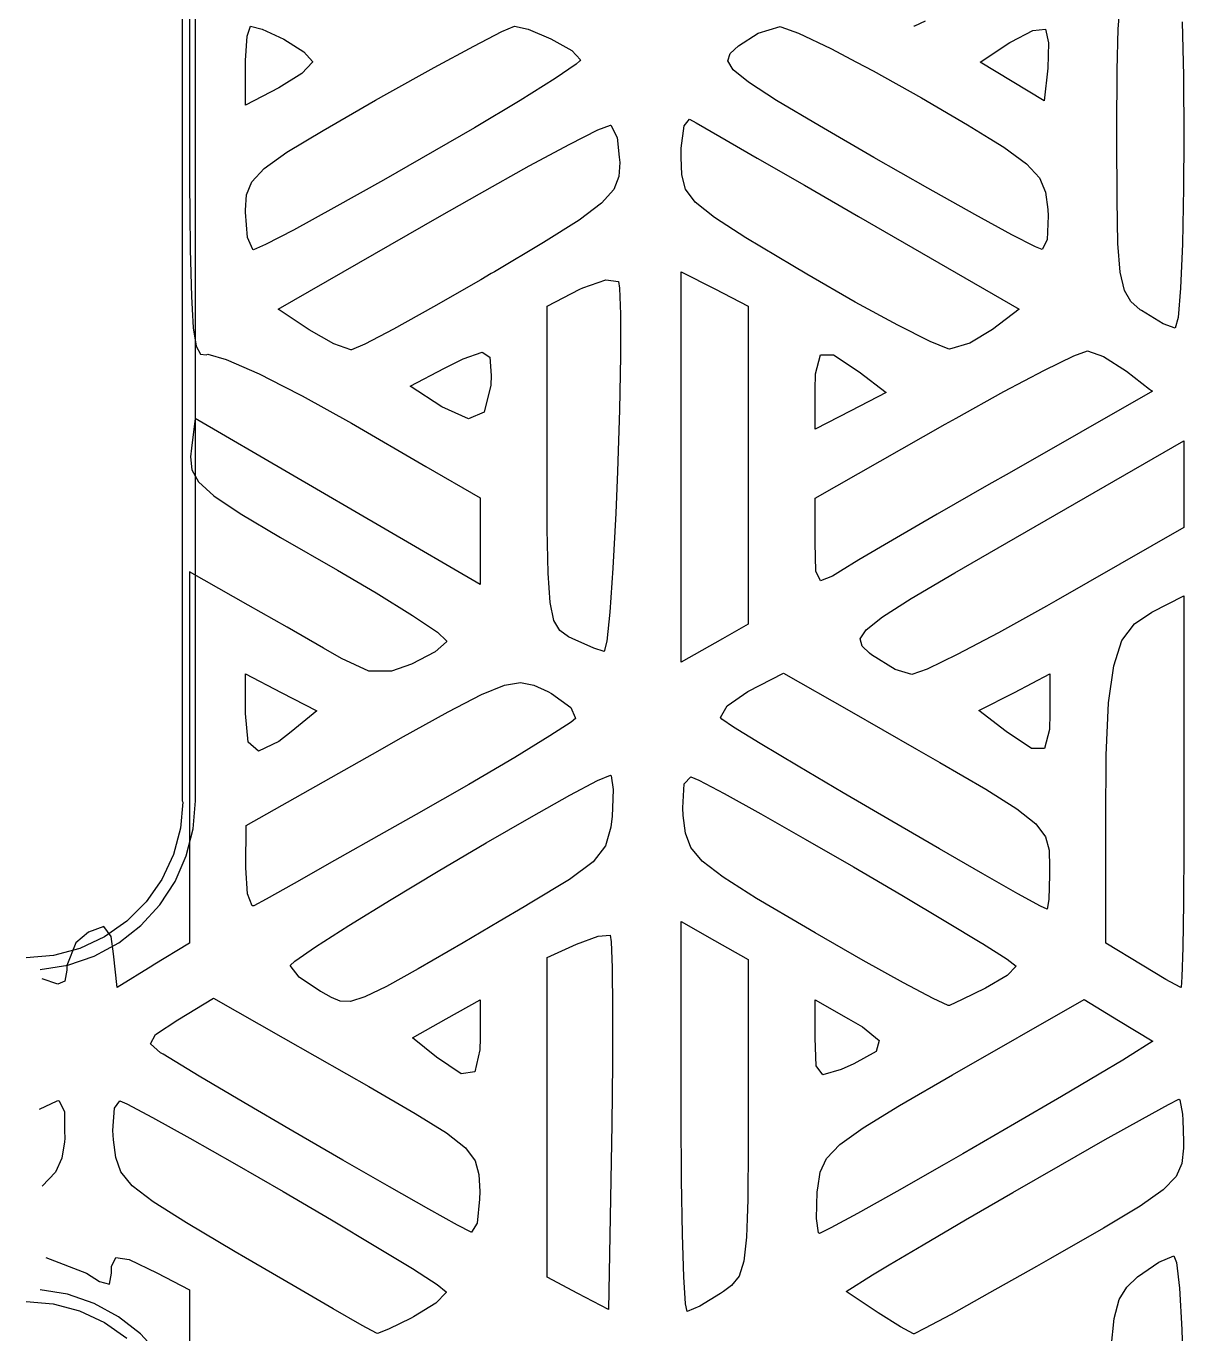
# Model space of a CAD drawing. Header units: millimetres. Extents: x 38 to 487, y 14 to 137.
# Drawn here: x 50.73 to 59.59, y 73.95 to 83.95 of the extents above; entities that cross this region are included whole.
import ezdxf

# ---------------------------------------------------------------- set-up
doc = ezdxf.new("R2010")
doc.units = ezdxf.units.MM
doc.layers.add('BLACK', color=20, linetype='Continuous')

msp = doc.modelspace()

# ---------------------------------------------------------------- linework, layer by layer
at = {"layer": 'BLACK', "linetype": 'Continuous'}
for p, q in [((51.925, 113.609), (51.925, 78.024)), ((51.925, 113.609), (51.925, 78.024)), ((52.025, 78.024), (52.025, 113.609)), ((52.025, 78.024), (52.025, 113.609)), ((51.981, 84.797), (51.981, 83.094)), ((59.089, 83.933), (59.108, 84.143)), ((57.613, 83.992), (57.531, 83.952)), ((59.579, 83.985), (59.589, 83.573)), ((52.409, 83.691), (52.422, 83.876)), ((52.422, 83.876), (52.447, 83.952)), ((52.447, 83.952), (52.535, 83.931)), ((52.535, 83.931), (52.701, 83.853)), ((54.157, 83.801), (54.372, 83.911)), ((54.372, 83.911), (54.468, 83.952)), ((54.468, 83.952), (54.572, 83.929)), ((54.572, 83.929), (54.747, 83.856)), ((56.182, 83.802), (56.333, 83.899)), ((56.333, 83.899), (56.502, 83.95)), ((56.502, 83.95), (56.507, 83.949)), ((56.507, 83.949), (56.643, 83.9)), ((56.643, 83.9), (56.89, 83.782)), ((57.531, 83.952), (57.526, 83.953)), ((58.27, 83.833), (58.437, 83.919)), ((58.437, 83.919), (58.532, 83.929)), ((58.532, 83.929), (58.556, 83.825)), ((59.081, 83.616), (59.089, 83.933)), ((52.701, 83.853), (52.855, 83.757)), ((53.853, 83.637), (54.157, 83.801)), ((54.747, 83.856), (54.906, 83.766)), ((54.906, 83.766), (54.974, 83.695)), ((56.12, 83.744), (56.182, 83.802)), ((56.89, 83.782), (57.087, 83.678)), ((58.034, 83.678), (58.26, 83.827)), ((58.26, 83.827), (58.27, 83.833)), ((58.556, 83.825), (58.551, 83.632)), ((52.409, 83.65), (52.409, 83.691)), ((52.921, 83.677), (52.839, 83.59)), ((52.855, 83.757), (52.922, 83.683)), ((52.922, 83.683), (52.921, 83.677)), ((54.939, 83.661), (54.779, 83.552)), ((54.967, 83.688), (54.939, 83.661)), ((54.974, 83.695), (54.967, 83.688)), ((56.1, 83.688), (56.12, 83.744)), ((56.141, 83.619), (56.1, 83.688)), ((57.087, 83.678), (57.214, 83.611)), ((58.523, 83.381), (58.034, 83.678)), ((52.409, 83.348), (52.409, 83.65)), ((52.839, 83.59), (52.665, 83.481)), ((53.49, 83.435), (53.853, 83.637)), ((56.26, 83.524), (56.141, 83.619)), ((57.214, 83.611), (57.583, 83.404)), ((58.551, 83.632), (58.523, 83.381)), ((59.079, 83.16), (59.081, 83.616)), ((59.589, 83.573), (59.592, 83.096)), ((52.665, 83.481), (52.409, 83.348)), ((54.779, 83.552), (54.511, 83.385)), ((56.474, 83.385), (56.26, 83.524)), ((53.002, 83.155), (53.403, 83.386)), ((53.403, 83.386), (53.49, 83.435)), ((54.511, 83.385), (54.162, 83.176)), ((56.803, 83.19), (56.474, 83.385)), ((57.583, 83.404), (57.936, 83.199)), ((54.162, 83.176), (53.754, 82.939)), ((54.891, 83.05), (55.107, 83.159)), ((55.107, 83.159), (55.202, 83.195)), ((55.202, 83.195), (55.205, 83.194)), ((55.205, 83.194), (55.254, 83.101)), ((55.745, 83.018), (55.768, 83.19)), ((55.768, 83.19), (55.808, 83.242)), ((55.808, 83.242), (55.859, 83.212)), ((55.859, 83.212), (56.041, 83.108)), ((57.22, 82.949), (56.803, 83.19)), ((57.936, 83.199), (58.102, 83.096)), ((59.079, 83.096), (59.079, 83.16)), ((51.981, 83.094), (51.981, 82.74)), ((52.726, 82.988), (53.002, 83.155)), ((55.254, 83.101), (55.27, 82.95)), ((56.041, 83.108), (56.325, 82.944)), ((58.102, 83.096), (58.213, 83.028)), ((59.081, 82.623), (59.079, 83.096)), ((59.592, 83.096), (59.59, 82.715)), ((52.552, 82.864), (52.726, 82.988)), ((54.58, 82.883), (54.891, 83.05)), ((55.744, 82.95), (55.745, 83.018)), ((58.213, 83.028), (58.388, 82.9)), ((52.457, 82.762), (52.552, 82.864)), ((53.754, 82.939), (53.465, 82.775)), ((54.199, 82.671), (54.58, 82.883)), ((55.274, 82.91), (55.266, 82.803)), ((55.27, 82.95), (55.274, 82.91)), ((55.748, 82.814), (55.744, 82.95)), ((56.325, 82.944), (56.688, 82.736)), ((57.632, 82.714), (57.22, 82.949)), ((58.388, 82.9), (58.486, 82.792)), ((52.417, 82.663), (52.457, 82.762)), ((53.465, 82.775), (53.086, 82.563)), ((55.266, 82.803), (55.228, 82.702)), ((55.776, 82.706), (55.748, 82.814)), ((58.486, 82.792), (58.532, 82.683)), ((51.981, 82.74), (51.983, 82.53)), ((52.409, 82.545), (52.417, 82.663)), ((53.895, 82.497), (54.199, 82.671)), ((55.228, 82.702), (55.134, 82.598)), ((55.852, 82.605), (55.776, 82.706)), ((56.688, 82.736), (57.102, 82.497)), ((57.993, 82.512), (57.632, 82.714)), ((58.532, 82.683), (58.55, 82.551)), ((59.59, 82.715), (59.581, 82.287)), ((53.086, 82.563), (52.776, 82.393)), ((55.134, 82.598), (54.962, 82.469)), ((55.998, 82.488), (55.852, 82.605)), ((59.088, 82.29), (59.081, 82.623)), ((51.983, 82.53), (51.985, 82.243)), ((52.409, 82.53), (52.409, 82.545)), ((52.425, 82.336), (52.409, 82.53)), ((52.659, 81.787), (53.895, 82.497)), ((54.962, 82.469), (54.689, 82.297)), ((56.239, 82.333), (55.998, 82.488)), ((57.102, 82.497), (58.332, 81.788)), ((58.276, 82.357), (57.993, 82.512)), ((58.553, 82.501), (58.546, 82.317)), ((58.55, 82.551), (58.553, 82.501)), ((52.776, 82.393), (52.563, 82.282)), ((52.464, 82.243), (52.425, 82.336)), ((52.563, 82.282), (52.471, 82.241)), ((54.689, 82.297), (54.315, 82.074)), ((56.598, 82.119), (56.239, 82.333)), ((58.457, 82.264), (58.276, 82.357)), ((58.507, 82.244), (58.457, 82.264)), ((58.546, 82.317), (58.507, 82.244)), ((59.105, 82.07), (59.088, 82.29)), ((59.581, 82.287), (59.567, 81.947)), ((51.985, 82.243), (51.994, 81.885)), ((52.471, 82.241), (52.464, 82.243)), ((54.29, 82.06), (54.209, 82.012)), ((54.315, 82.074), (54.29, 82.06)), ((55.744, 79.085), (55.744, 82.074)), ((55.744, 82.074), (56.001, 81.942)), ((56.706, 82.056), (56.598, 82.119)), ((59.137, 81.931), (59.105, 82.07)), ((54.209, 82.012), (53.847, 81.804)), ((54.991, 81.95), (55.168, 82.012)), ((55.168, 82.012), (55.264, 82)), ((55.264, 82), (55.273, 81.949)), ((57.077, 81.842), (56.706, 82.056)), ((51.994, 81.885), (52, 81.787)), ((54.718, 81.809), (54.969, 81.939)), ((54.969, 81.939), (54.991, 81.95)), ((55.273, 81.949), (55.279, 81.749)), ((56.001, 81.942), (56.257, 81.809)), ((59.187, 81.846), (59.137, 81.931)), ((59.567, 81.947), (59.548, 81.723)), ((52, 81.787), (52.008, 81.645)), ((52.897, 81.63), (52.659, 81.787)), ((53.847, 81.804), (53.542, 81.634)), ((54.718, 80.584), (54.718, 81.809)), ((56.257, 81.809), (56.257, 80.868)), ((57.402, 81.665), (57.077, 81.842)), ((58.332, 81.788), (58.128, 81.632)), ((59.259, 81.783), (59.187, 81.846)), ((59.269, 81.776), (59.259, 81.783)), ((59.433, 81.676), (59.269, 81.776)), ((55.279, 81.749), (55.279, 81.428)), ((57.649, 81.54), (57.402, 81.665)), ((59.526, 81.642), (59.433, 81.676)), ((59.548, 81.723), (59.526, 81.642)), ((52.008, 81.645), (52.031, 81.505)), ((53.085, 81.523), (52.897, 81.63)), ((53.542, 81.634), (53.323, 81.52)), ((58.128, 81.632), (57.954, 81.526)), ((52.031, 81.505), (52.063, 81.443)), ((53.216, 81.477), (53.085, 81.523)), ((53.221, 81.477), (53.216, 81.477)), ((53.323, 81.52), (53.221, 81.477)), ((54.076, 81.408), (54.221, 81.459)), ((54.221, 81.459), (54.279, 81.419)), ((57.787, 81.484), (57.649, 81.54)), ((57.797, 81.482), (57.787, 81.484)), ((57.954, 81.526), (57.797, 81.482)), ((58.749, 81.43), (58.855, 81.469)), ((58.855, 81.469), (58.976, 81.426)), ((52.063, 81.443), (52.107, 81.439)), ((52.107, 81.439), (52.119, 81.442)), ((52.119, 81.442), (52.261, 81.403)), ((52.261, 81.403), (52.512, 81.293)), ((53.933, 81.335), (54.076, 81.408)), ((54.279, 81.419), (54.289, 81.279)), ((55.279, 81.428), (55.271, 81.017)), ((56.773, 81.293), (56.81, 81.438)), ((56.81, 81.438), (56.911, 81.439)), ((56.911, 81.439), (57.106, 81.308)), ((58.525, 81.32), (58.749, 81.43)), ((58.976, 81.426), (59.152, 81.313)), ((52.512, 81.293), (52.697, 81.199)), ((53.669, 81.199), (53.933, 81.335)), ((54.289, 81.279), (54.287, 81.206)), ((56.77, 81.17), (56.773, 81.293)), ((57.106, 81.308), (57.313, 81.149)), ((58.215, 81.156), (58.525, 81.32)), ((59.152, 81.313), (59.33, 81.176)), ((52.697, 81.199), (52.842, 81.125)), ((53.912, 81.039), (53.669, 81.199)), ((54.287, 81.206), (54.237, 81)), ((56.77, 80.868), (56.77, 81.17)), ((59.352, 81.159), (58.254, 80.533)), ((59.33, 81.176), (59.352, 81.159)), ((52.842, 81.125), (53.219, 80.915)), ((57.313, 81.149), (57.042, 81.009)), ((57.849, 80.953), (58.215, 81.156)), ((54.116, 80.947), (53.912, 81.039)), ((54.237, 81), (54.116, 80.947)), ((55.271, 81.017), (55.256, 80.546)), ((57.042, 81.009), (56.77, 80.868)), ((52.024, 80.95), (51.995, 80.723)), ((54.205, 79.681), (52.024, 80.95)), ((53.219, 80.915), (53.788, 80.584)), ((56.257, 80.868), (56.257, 80.593)), ((56.77, 80.34), (57.765, 80.906)), ((57.765, 80.906), (57.849, 80.953)), ((58.303, 80.037), (59.592, 80.779)), ((59.592, 80.779), (59.592, 80.117)), ((51.995, 80.723), (51.988, 80.656)), ((51.988, 80.656), (51.997, 80.558)), ((51.997, 80.558), (52.049, 80.465)), ((53.788, 80.584), (54.205, 80.343)), ((54.719, 80.103), (54.718, 80.584)), ((56.257, 80.593), (56.256, 79.998)), ((52.049, 80.465), (52.165, 80.36)), ((55.256, 80.546), (55.243, 80.226)), ((58.254, 80.533), (58.099, 80.445)), ((52.165, 80.36), (52.368, 80.223)), ((58.099, 80.445), (57.705, 80.219)), ((54.205, 80.343), (54.205, 79.681)), ((56.77, 79.998), (56.77, 80.34)), ((52.368, 80.223), (52.677, 80.039)), ((55.243, 80.226), (55.22, 79.804)), ((57.705, 80.219), (57.362, 80.02)), ((54.725, 79.766), (54.719, 80.103)), ((59.592, 80.117), (58.612, 79.554)), ((52.677, 80.039), (53.114, 79.789)), ((56.256, 79.998), (56.256, 79.376)), ((56.776, 79.783), (56.77, 79.998)), ((57.362, 80.02), (57.104, 79.868)), ((57.839, 79.769), (58.303, 80.037)), ((57.104, 79.868), (56.963, 79.782)), ((52.43, 79.522), (51.981, 79.777)), ((51.981, 79.777), (51.981, 76.936)), ((53.114, 79.789), (53.409, 79.617)), ((54.74, 79.543), (54.725, 79.766)), ((55.22, 79.804), (55.197, 79.468)), ((56.811, 79.708), (56.776, 79.783)), ((56.963, 79.782), (56.903, 79.743)), ((57.505, 79.572), (57.839, 79.769)), ((56.903, 79.743), (56.811, 79.708)), ((53.409, 79.617), (53.688, 79.444)), ((57.285, 79.432), (57.505, 79.572)), ((59.347, 79.468), (59.592, 79.594)), ((59.592, 79.594), (59.592, 78.095)), ((52.727, 79.353), (52.43, 79.522)), ((54.769, 79.406), (54.74, 79.543)), ((55.197, 79.468), (55.174, 79.247)), ((58.542, 79.514), (58.174, 79.31)), ((58.612, 79.554), (58.542, 79.514)), ((59.214, 79.378), (59.347, 79.468)), ((53.688, 79.444), (53.878, 79.315)), ((54.815, 79.328), (54.769, 79.406)), ((56.256, 79.376), (56.06, 79.264)), ((57.161, 79.334), (57.285, 79.432)), ((59.118, 79.251), (59.214, 79.378)), ((53.007, 79.193), (52.727, 79.353)), ((53.878, 79.315), (53.948, 79.249)), ((54.882, 79.281), (54.815, 79.328)), ((54.91, 79.267), (54.882, 79.281)), ((55.076, 79.193), (54.91, 79.267)), ((56.06, 79.264), (55.744, 79.085)), ((57.115, 79.264), (57.161, 79.334)), ((57.13, 79.209), (57.115, 79.264)), ((58.174, 79.31), (57.858, 79.144)), ((53.144, 79.114), (53.007, 79.193)), ((53.86, 79.164), (53.679, 79.071)), ((53.947, 79.242), (53.86, 79.164)), ((53.948, 79.249), (53.947, 79.242)), ((55.154, 79.168), (55.076, 79.193)), ((55.174, 79.247), (55.154, 79.168)), ((57.187, 79.154), (57.13, 79.209)), ((59.055, 79.059), (59.118, 79.251)), ((53.352, 79.016), (53.144, 79.114)), ((53.679, 79.071), (53.526, 79.018)), ((57.201, 79.143), (57.187, 79.154)), ((57.381, 79.03), (57.201, 79.143)), ((57.858, 79.144), (57.626, 79.032)), ((59.016, 78.775), (59.055, 79.059)), ((52.409, 78.694), (52.409, 78.996)), ((52.409, 78.996), (52.682, 78.854)), ((53.526, 79.018), (53.352, 79.016)), ((56.254, 78.862), (56.528, 79.003)), ((56.528, 79.003), (57.031, 78.715)), ((57.51, 78.991), (57.381, 79.03)), ((57.626, 79.032), (57.51, 78.991)), ((58.295, 78.855), (58.566, 78.996)), ((58.566, 78.996), (58.566, 78.694)), ((54.216, 78.839), (54.391, 78.91)), ((54.391, 78.91), (54.514, 78.931)), ((54.514, 78.931), (54.615, 78.911)), ((54.615, 78.911), (54.722, 78.861)), ((54.722, 78.861), (54.751, 78.845)), ((56.095, 78.753), (56.254, 78.862)), ((58.023, 78.715), (58.295, 78.855)), ((52.682, 78.854), (52.956, 78.713)), ((53.961, 78.706), (54.216, 78.839)), ((54.751, 78.845), (54.899, 78.738)), ((58.998, 78.373), (59.016, 78.775)), ((52.43, 78.473), (52.409, 78.694)), ((52.956, 78.713), (52.758, 78.553)), ((53.596, 78.504), (53.961, 78.706)), ((54.899, 78.738), (54.933, 78.663)), ((54.936, 78.656), (54.901, 78.627)), ((54.933, 78.663), (54.936, 78.656)), ((56.046, 78.663), (56.095, 78.753)), ((56.055, 78.649), (56.046, 78.663)), ((57.031, 78.715), (57.546, 78.42)), ((58.231, 78.556), (58.023, 78.715)), ((58.566, 78.694), (58.563, 78.571)), ((54.901, 78.627), (54.739, 78.521)), ((56.144, 78.589), (56.055, 78.649)), ((56.349, 78.464), (56.144, 78.589)), ((58.425, 78.425), (58.231, 78.556)), ((58.563, 78.571), (58.526, 78.426)), ((52.508, 78.405), (52.43, 78.473)), ((52.664, 78.48), (52.508, 78.405)), ((52.758, 78.553), (52.664, 78.48)), ((53.439, 78.415), (53.596, 78.504)), ((54.739, 78.521), (54.47, 78.357)), ((56.639, 78.291), (56.349, 78.464)), ((52.413, 77.837), (53.439, 78.415)), ((54.47, 78.357), (54.119, 78.151)), ((57.546, 78.42), (57.723, 78.318)), ((58.526, 78.426), (58.425, 78.425)), ((58.994, 77.868), (58.998, 78.373)), ((56.984, 78.087), (56.639, 78.291)), ((57.723, 78.318), (58.077, 78.113)), ((54.891, 78.068), (55.103, 78.18)), ((55.103, 78.18), (55.202, 78.222)), ((55.202, 78.222), (55.209, 78.217)), ((55.209, 78.217), (55.223, 78.111)), ((55.756, 77.97), (55.768, 78.155)), ((55.768, 78.155), (55.819, 78.209)), ((55.819, 78.209), (55.879, 78.182)), ((55.879, 78.182), (56.072, 78.081)), ((54.119, 78.151), (53.714, 77.92)), ((54.597, 77.903), (54.891, 78.068)), ((55.223, 78.111), (55.217, 77.97)), ((56.072, 78.081), (56.353, 77.925)), ((57.356, 77.87), (56.984, 78.087)), ((58.077, 78.113), (58.314, 77.963)), ((59.592, 78.095), (59.592, 78.093)), ((59.592, 78.093), (59.592, 77.673)), ((51.929, 78.015), (51.911, 77.816)), ((51.929, 78.015), (51.911, 77.816)), ((51.925, 78.024), (51.929, 78.015)), ((51.925, 78.024), (51.929, 78.015)), ((52.007, 77.811), (52.025, 78.024)), ((52.007, 77.811), (52.025, 78.024)), ((55.217, 77.97), (55.215, 77.907)), ((55.76, 77.913), (55.756, 77.97)), ((58.314, 77.963), (58.458, 77.849)), ((53.714, 77.92), (53.469, 77.782)), ((54.252, 77.703), (54.597, 77.903)), ((55.215, 77.907), (55.205, 77.822)), ((55.776, 77.778), (55.76, 77.913)), ((56.353, 77.925), (56.694, 77.732)), ((57.722, 77.657), (57.356, 77.87)), ((58.994, 76.936), (58.994, 77.868)), ((51.911, 77.816), (51.857, 77.613)), ((51.911, 77.816), (51.857, 77.613)), ((51.955, 77.603), (52.007, 77.811)), ((51.955, 77.603), (52.007, 77.811)), ((52.411, 77.511), (52.413, 77.837)), ((53.469, 77.782), (53.091, 77.568)), ((55.205, 77.822), (55.165, 77.68)), ((55.817, 77.668), (55.776, 77.778)), ((58.458, 77.849), (58.533, 77.75)), ((53.884, 77.486), (54.252, 77.703)), ((55.165, 77.68), (55.071, 77.558)), ((55.905, 77.563), (55.817, 77.668)), ((56.694, 77.732), (57.063, 77.519)), ((58.054, 77.466), (57.722, 77.657)), ((58.533, 77.75), (58.561, 77.646)), ((59.592, 77.673), (59.589, 77.243)), ((51.857, 77.613), (51.769, 77.424)), ((51.857, 77.613), (51.769, 77.424)), ((51.869, 77.407), (51.955, 77.603)), ((51.869, 77.407), (51.955, 77.603)), ((53.091, 77.568), (52.781, 77.393)), ((55.071, 77.558), (54.889, 77.424)), ((56.065, 77.44), (55.905, 77.563)), ((58.561, 77.646), (58.565, 77.516)), ((52.424, 77.313), (52.411, 77.511)), ((53.523, 77.269), (53.884, 77.486)), ((57.063, 77.519), (57.432, 77.303)), ((58.322, 77.314), (58.054, 77.466)), ((58.565, 77.458), (58.558, 77.271)), ((58.565, 77.516), (58.565, 77.458)), ((51.769, 77.424), (51.649, 77.253)), ((51.769, 77.424), (51.649, 77.253)), ((51.752, 77.228), (51.869, 77.407)), ((51.752, 77.228), (51.869, 77.407)), ((52.781, 77.393), (52.566, 77.272)), ((54.889, 77.424), (54.589, 77.242)), ((56.321, 77.278), (56.065, 77.44)), ((52.46, 77.22), (52.424, 77.313)), ((52.566, 77.272), (52.473, 77.22)), ((53.2, 77.07), (53.523, 77.269)), ((56.697, 77.057), (56.321, 77.278)), ((57.432, 77.303), (57.771, 77.102)), ((58.495, 77.219), (58.322, 77.314)), ((58.558, 77.271), (58.545, 77.196)), ((51.649, 77.253), (51.501, 77.105)), ((51.649, 77.253), (51.501, 77.105)), ((51.607, 77.071), (51.752, 77.228)), ((51.607, 77.071), (51.752, 77.228)), ((52.473, 77.22), (52.46, 77.22)), ((54.541, 77.214), (54.351, 77.102)), ((54.589, 77.242), (54.541, 77.214)), ((58.545, 77.196), (58.495, 77.219)), ((59.589, 77.243), (59.584, 76.902)), ((51.324, 77.062), (51.206, 77.021)), ((51.379, 76.986), (51.324, 77.062)), ((51.501, 77.105), (51.33, 76.985)), ((51.501, 77.105), (51.33, 76.985)), ((51.438, 76.939), (51.607, 77.071)), ((51.438, 76.939), (51.607, 77.071)), ((52.945, 76.908), (53.2, 77.07)), ((54.351, 77.102), (54.074, 76.939)), ((55.744, 75.609), (55.744, 77.102)), ((55.744, 77.102), (56, 76.956)), ((56.77, 77.014), (56.697, 77.057)), ((57.771, 77.102), (58.045, 76.936)), ((51.206, 77.021), (51.109, 76.938)), ((51.33, 76.985), (51.14, 76.896)), ((51.33, 76.985), (51.14, 76.896)), ((51.398, 76.853), (51.379, 76.986)), ((54.943, 76.928), (55.109, 76.99)), ((55.109, 76.99), (55.201, 76.997)), ((55.201, 76.997), (55.209, 76.946)), ((56, 76.956), (56.256, 76.81)), ((57.136, 76.804), (56.77, 77.014)), ((51.14, 76.896), (50.938, 76.842)), ((51.14, 76.896), (50.938, 76.842)), ((51.109, 76.938), (51.04, 76.765)), ((51.25, 76.837), (51.438, 76.939)), ((51.25, 76.837), (51.438, 76.939)), ((51.981, 76.936), (51.703, 76.766)), ((52.787, 76.799), (52.945, 76.908)), ((54.074, 76.939), (53.73, 76.739)), ((54.718, 76.826), (54.943, 76.928)), ((55.209, 76.946), (55.216, 76.749)), ((58.045, 76.936), (58.05, 76.933)), ((58.05, 76.933), (58.239, 76.813)), ((59.272, 76.767), (58.994, 76.936)), ((59.584, 76.902), (59.578, 76.678)), ((50.938, 76.842), (50.729, 76.824)), ((50.938, 76.842), (50.729, 76.824)), ((50.836, 76.733), (51.048, 76.768)), ((50.836, 76.733), (51.048, 76.768)), ((51.04, 76.765), (51.04, 76.729)), ((51.048, 76.768), (51.25, 76.837)), ((51.048, 76.768), (51.25, 76.837)), ((51.425, 76.597), (51.398, 76.853)), ((51.699, 76.764), (51.425, 76.597)), ((51.703, 76.766), (51.699, 76.764)), ((52.751, 76.764), (52.787, 76.799)), ((52.819, 76.675), (52.751, 76.764)), ((54.718, 74.379), (54.718, 76.826)), ((56.256, 76.81), (56.256, 76.503)), ((57.447, 76.631), (57.136, 76.804)), ((58.239, 76.813), (58.309, 76.76)), ((58.309, 76.759), (58.239, 76.689)), ((58.309, 76.76), (58.309, 76.759)), ((59.455, 76.658), (59.272, 76.767)), ((50.972, 76.621), (50.852, 76.662)), ((51.04, 76.729), (51.026, 76.646)), ((52.982, 76.566), (52.819, 76.675)), ((53.73, 76.739), (53.487, 76.604)), ((55.216, 76.749), (55.219, 76.431)), ((58.239, 76.689), (58.074, 76.592)), ((59.563, 76.6), (59.455, 76.658)), ((59.578, 76.678), (59.571, 76.597)), ((51.026, 76.646), (50.972, 76.621)), ((52.985, 76.565), (52.982, 76.566)), ((53.066, 76.52), (52.985, 76.565)), ((53.487, 76.604), (53.322, 76.524)), ((57.674, 76.511), (57.447, 76.631)), ((58.074, 76.592), (57.896, 76.504)), ((59.571, 76.597), (59.563, 76.6)), ((51.89, 76.349), (52.163, 76.515)), ((52.163, 76.515), (52.696, 76.212)), ((53.134, 76.492), (53.066, 76.52)), ((53.212, 76.49), (53.134, 76.492)), ((53.322, 76.524), (53.212, 76.49)), ((53.946, 76.357), (54.205, 76.503)), ((54.205, 76.503), (54.205, 76.208)), ((56.256, 76.503), (56.257, 75.602)), ((56.77, 76.208), (56.77, 76.503)), ((56.77, 76.503), (57.026, 76.357)), ((57.789, 76.458), (57.674, 76.511)), ((57.797, 76.458), (57.789, 76.458)), ((57.896, 76.504), (57.797, 76.458)), ((57.821, 75.927), (58.829, 76.505)), ((58.829, 76.505), (59.092, 76.345)), ((53.688, 76.212), (53.946, 76.357)), ((55.219, 76.431), (55.218, 76.021)), ((57.026, 76.357), (57.131, 76.296)), ((51.72, 76.237), (51.89, 76.349)), ((57.131, 76.296), (57.259, 76.19)), ((59.092, 76.345), (59.35, 76.188)), ((51.682, 76.166), (51.72, 76.237)), ((51.759, 76.097), (51.682, 76.166)), ((52.696, 76.212), (53.181, 75.936)), ((53.87, 76.062), (53.688, 76.212)), ((54.205, 76.208), (54.203, 76.12)), ((56.777, 75.997), (56.77, 76.208)), ((57.259, 76.19), (57.236, 76.106)), ((59.355, 76.185), (59.153, 76.058)), ((59.35, 76.188), (59.355, 76.185)), ((51.778, 76.086), (51.759, 76.097)), ((52.055, 75.919), (51.778, 76.086)), ((54.06, 75.935), (53.87, 76.062)), ((54.203, 76.12), (54.164, 75.951)), ((57.236, 76.106), (57.066, 76.012)), ((59.153, 76.058), (59.125, 76.041)), ((55.218, 76.021), (55.212, 75.547)), ((56.828, 75.927), (56.777, 75.997)), ((56.968, 75.968), (56.828, 75.927)), ((57.066, 76.012), (56.968, 75.968)), ((59.125, 76.041), (58.943, 75.932)), ((52.396, 75.717), (52.055, 75.919)), ((53.181, 75.936), (53.353, 75.838)), ((54.164, 75.951), (54.06, 75.935)), ((57.416, 75.694), (57.821, 75.927)), ((58.943, 75.932), (58.656, 75.763)), ((53.353, 75.838), (53.708, 75.632)), ((58.656, 75.763), (58.297, 75.553)), ((50.832, 75.665), (50.966, 75.729)), ((50.966, 75.729), (50.979, 75.731)), ((50.979, 75.731), (51.023, 75.647)), ((51.394, 75.501), (51.405, 75.674)), ((51.405, 75.674), (51.446, 75.729)), ((51.446, 75.729), (51.499, 75.705)), ((51.499, 75.705), (51.697, 75.602)), ((52.772, 75.496), (52.396, 75.717)), ((57.137, 75.523), (57.416, 75.694)), ((59.275, 75.592), (59.474, 75.701)), ((59.474, 75.701), (59.555, 75.741)), ((59.555, 75.741), (59.562, 75.736)), ((59.562, 75.736), (59.583, 75.627)), ((51.023, 75.647), (51.024, 75.501)), ((51.697, 75.602), (51.982, 75.444)), ((53.708, 75.632), (53.947, 75.483)), ((55.746, 75.125), (55.744, 75.609)), ((56.257, 75.602), (56.257, 75.388)), ((58.297, 75.553), (57.899, 75.323)), ((58.99, 75.432), (59.275, 75.592)), ((59.583, 75.627), (59.584, 75.582)), ((59.584, 75.582), (59.59, 75.421)), ((51.024, 75.501), (51.025, 75.442)), ((51.398, 75.431), (51.394, 75.501)), ((53.154, 75.275), (52.772, 75.496)), ((53.947, 75.483), (54.092, 75.369)), ((55.212, 75.547), (55.188, 74.132)), ((56.958, 75.396), (57.137, 75.523)), ((51.022, 75.415), (51.002, 75.29)), ((51.025, 75.442), (51.022, 75.415)), ((51.415, 75.295), (51.398, 75.431)), ((51.982, 75.444), (52.325, 75.25)), ((54.092, 75.369), (54.168, 75.27)), ((56.257, 75.388), (56.254, 74.973)), ((56.857, 75.289), (56.958, 75.396)), ((58.649, 75.238), (58.99, 75.432)), ((59.589, 75.368), (59.577, 75.249)), ((59.59, 75.421), (59.589, 75.368)), ((51.002, 75.29), (50.953, 75.184)), ((51.454, 75.185), (51.415, 75.295)), ((53.51, 75.071), (53.154, 75.275)), ((54.168, 75.27), (54.196, 75.166)), ((56.808, 75.184), (56.857, 75.289)), ((57.899, 75.323), (57.757, 75.241)), ((50.953, 75.184), (50.851, 75.077)), ((51.542, 75.079), (51.454, 75.185)), ((52.325, 75.25), (52.697, 75.035)), ((54.196, 75.166), (54.202, 75.036)), ((56.789, 75.06), (56.808, 75.184)), ((57.757, 75.241), (57.394, 75.034)), ((58.283, 75.027), (58.649, 75.238)), ((59.577, 75.249), (59.534, 75.15)), ((51.701, 74.957), (51.542, 75.079)), ((53.813, 74.899), (53.51, 75.071)), ((55.753, 74.707), (55.746, 75.125)), ((56.786, 75.032), (56.789, 75.06)), ((59.534, 75.15), (59.435, 75.047)), ((51.956, 74.795), (51.701, 74.957)), ((52.697, 75.035), (53.067, 74.818)), ((54.201, 74.977), (54.181, 74.793)), ((54.202, 75.036), (54.201, 74.977)), ((56.254, 74.973), (56.25, 74.828)), ((56.78, 74.828), (56.786, 75.032)), ((57.394, 75.034), (57.095, 74.867)), ((57.921, 74.818), (58.283, 75.027)), ((59.435, 75.047), (59.257, 74.923)), ((54.032, 74.778), (53.813, 74.899)), ((57.095, 74.867), (56.89, 74.756)), ((59.257, 74.923), (58.977, 74.755)), ((52.33, 74.574), (51.956, 74.795)), ((53.067, 74.818), (53.407, 74.615)), ((54.137, 74.725), (54.032, 74.778)), ((54.181, 74.793), (54.14, 74.724)), ((56.25, 74.828), (56.245, 74.687)), ((56.796, 74.72), (56.78, 74.828)), ((56.89, 74.756), (56.804, 74.715)), ((57.596, 74.628), (57.921, 74.818)), ((58.977, 74.755), (58.572, 74.523)), ((54.14, 74.724), (54.137, 74.725)), ((55.764, 74.381), (55.753, 74.707)), ((56.245, 74.687), (56.224, 74.502)), ((56.804, 74.715), (56.796, 74.72)), ((52.409, 74.528), (52.33, 74.574)), ((53.407, 74.615), (53.686, 74.445)), ((57.336, 74.474), (57.596, 74.628)), ((50.88, 74.53), (51.192, 74.411)), ((51.382, 74.411), (51.384, 74.461)), ((51.384, 74.461), (51.415, 74.531)), ((51.415, 74.531), (51.517, 74.515)), ((51.517, 74.515), (51.729, 74.414)), ((52.773, 74.315), (52.409, 74.528)), ((56.224, 74.502), (56.187, 74.387)), ((57.209, 74.397), (57.336, 74.474)), ((58.463, 74.461), (58.104, 74.259)), ((58.572, 74.523), (58.463, 74.461)), ((59.238, 74.381), (59.401, 74.495)), ((59.401, 74.495), (59.516, 74.544)), ((59.516, 74.544), (59.536, 74.493)), ((59.536, 74.493), (59.559, 74.296)), ((51.192, 74.411), (51.29, 74.346)), ((51.367, 74.326), (51.382, 74.411)), ((51.729, 74.414), (51.981, 74.283)), ((53.686, 74.445), (53.79, 74.379)), ((53.79, 74.379), (53.876, 74.323)), ((54.953, 74.255), (54.718, 74.379)), ((55.777, 74.176), (55.764, 74.381)), ((56.187, 74.387), (56.129, 74.315)), ((57.006, 74.27), (57.209, 74.397)), ((59.155, 74.303), (59.238, 74.381)), ((51.047, 74.249), (50.836, 74.284)), ((51.047, 74.249), (50.836, 74.284)), ((51.29, 74.346), (51.367, 74.326)), ((51.981, 74.283), (51.981, 72.834)), ((53.08, 74.138), (52.773, 74.315)), ((53.946, 74.263), (53.867, 74.181)), ((53.876, 74.323), (53.946, 74.268)), ((53.946, 74.268), (53.946, 74.263)), ((55.188, 74.132), (54.953, 74.255)), ((56.046, 74.255), (55.887, 74.159)), ((56.068, 74.27), (56.046, 74.255)), ((56.129, 74.315), (56.068, 74.27)), ((57.252, 74.108), (57.006, 74.27)), ((58.104, 74.259), (57.81, 74.095)), ((59.097, 74.208), (59.155, 74.303)), ((59.559, 74.296), (59.577, 73.979)), ((50.729, 74.193), (50.937, 74.175)), ((50.729, 74.193), (50.937, 74.175)), ((50.937, 74.175), (51.139, 74.121)), ((50.937, 74.175), (51.139, 74.121)), ((51.249, 74.179), (51.047, 74.249)), ((51.249, 74.179), (51.047, 74.249)), ((51.437, 74.077), (51.249, 74.179)), ((51.437, 74.077), (51.249, 74.179)), ((53.867, 74.181), (53.696, 74.076)), ((55.79, 74.116), (55.777, 74.176)), ((55.887, 74.159), (55.79, 74.116)), ((59.059, 74.063), (59.097, 74.208)), ((51.139, 74.121), (51.329, 74.032)), ((51.139, 74.121), (51.329, 74.032)), ((51.606, 73.946), (51.437, 74.077)), ((51.606, 73.946), (51.437, 74.077)), ((53.302, 74.011), (53.08, 74.138)), ((53.676, 74.066), (53.503, 73.982)), ((53.696, 74.076), (53.676, 74.066)), ((57.424, 74), (57.252, 74.108)), ((57.81, 74.095), (57.608, 73.986)), ((59.035, 73.838), (59.059, 74.063)), ((51.329, 74.032), (51.5, 73.912)), ((51.329, 74.032), (51.5, 73.912)), ((53.412, 73.952), (53.302, 74.011)), ((53.418, 73.949), (53.412, 73.952)), ((53.503, 73.982), (53.418, 73.949)), ((57.523, 73.947), (57.424, 74)), ((57.608, 73.986), (57.527, 73.946)), ((59.577, 73.979), (59.588, 73.567)), ((51.751, 73.789), (51.606, 73.946)), ((51.751, 73.789), (51.606, 73.946)), ((57.527, 73.946), (57.523, 73.947))]:
    msp.add_line(p, q, dxfattribs=at)

doc.saveas('drawing.dxf')
